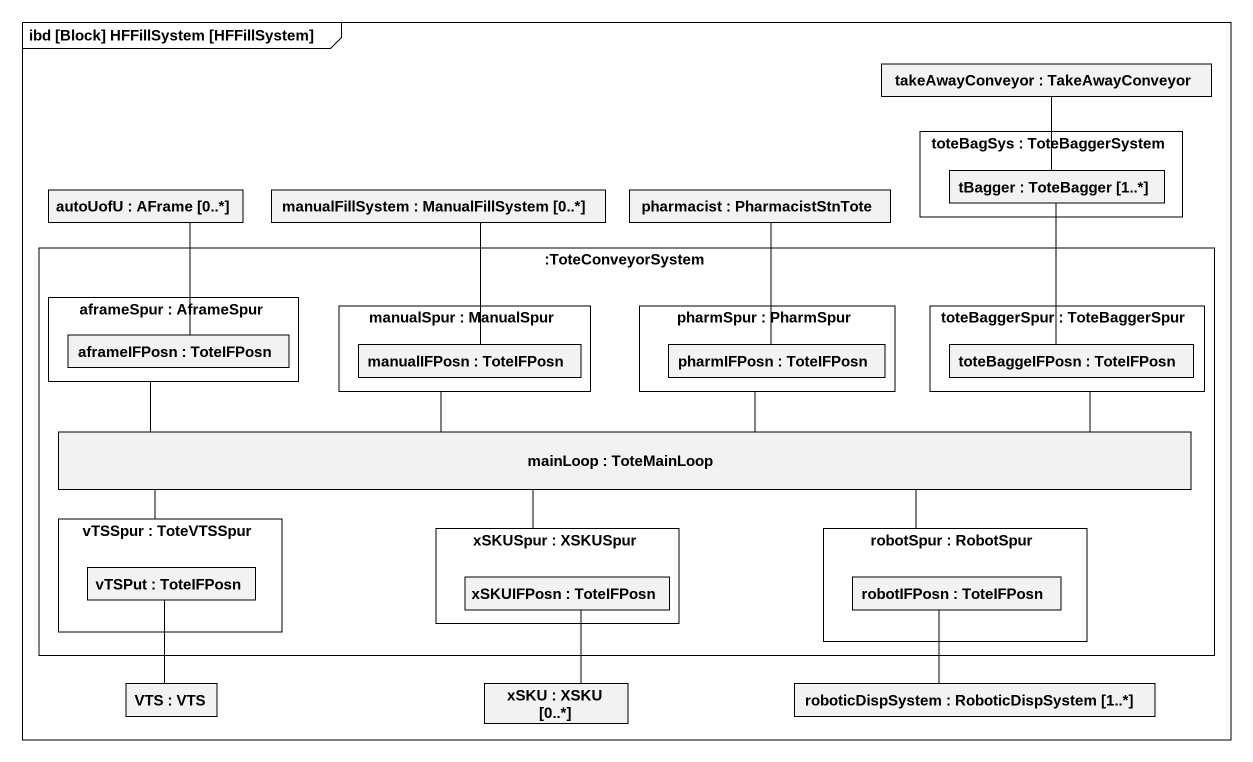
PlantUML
@startuml
mainframe ibd [Block] HFFillSystem [HFFillSystem]
rectangle "takeAwayConveyor : TakeAwayConveyor" as takeAwayConveyor
rectangle "toteBagSys : ToteBaggerSystem" as toteBagSys {
  rectangle "tBagger : ToteBagger [1..*]" as tBagger
}
rectangle "autoUofU : AFrame [0..*]" as autoUofU
rectangle "manualFillSystem : ManualFillSystem [0..*]" as manualFillSystem
rectangle "pharmacist : PharmacistStnTote" as pharmacist
rectangle ":ToteConveyorSystem" as ToteConveyorSystem {
  rectangle "aframeSpur : AframeSpur" as aframeSpur {
    rectangle "aframeIFPosn : ToteIFPosn" as aframeIFPosn
  }
  rectangle "manualSpur : ManualSpur" as manualSpur {
    rectangle "manualIFPosn : ToteIFPosn" as manualIFPosn
  }
  rectangle "pharmSpur : PharmSpur" as pharmSpur {
    rectangle "pharmIFPosn : ToteIFPosn" as pharmIFPosn
  }
  rectangle "toteBaggerSpur : ToteBaggerSpur" as toteBaggerSpur {
    rectangle "toteBaggeIFPosn : ToteIFPosn" as toteBaggeIFPosn
  }
  rectangle "mainLoop : ToteMainLoop" as mainLoop
  rectangle "vTSSpur : ToteVTSSpur" as vTSSpur {
    rectangle "vTSPut : ToteIFPosn" as vTSPut
  }
  rectangle "xSKUSpur : XSKUSpur" as xSKUSpur {
    rectangle "xSKUIFPosn : ToteIFPosn" as xSKUIFPosn
  }
  rectangle "robotSpur : RobotSpur" as robotSpur {
    rectangle "robotIFPosn : ToteIFPosn" as robotIFPosn
  }
}
rectangle "VTS : VTS" as VTS
rectangle "xSKU : XSKU [0..*]" as xSKU
rectangle "roboticDispSystem : RoboticDispSystem [1..*]" as roboticDispSystem
takeAwayConveyor -- tBagger
tBagger -- toteBaggeIFPosn
autoUofU -- aframeIFPosn
manualFillSystem -- manualIFPosn
pharmacist -- pharmIFPosn
mainLoop -left- aframeSpur
mainLoop -up- manualSpur
mainLoop -up- pharmSpur
mainLoop -right- toteBaggerSpur
mainLoop -left- vTSSpur
mainLoop -- xSKUSpur
mainLoop -right- robotSpur
VTS -up- vTSPut
xSKU -up- xSKUIFPosn
roboticDispSystem -up- robotIFPosn
@enduml
